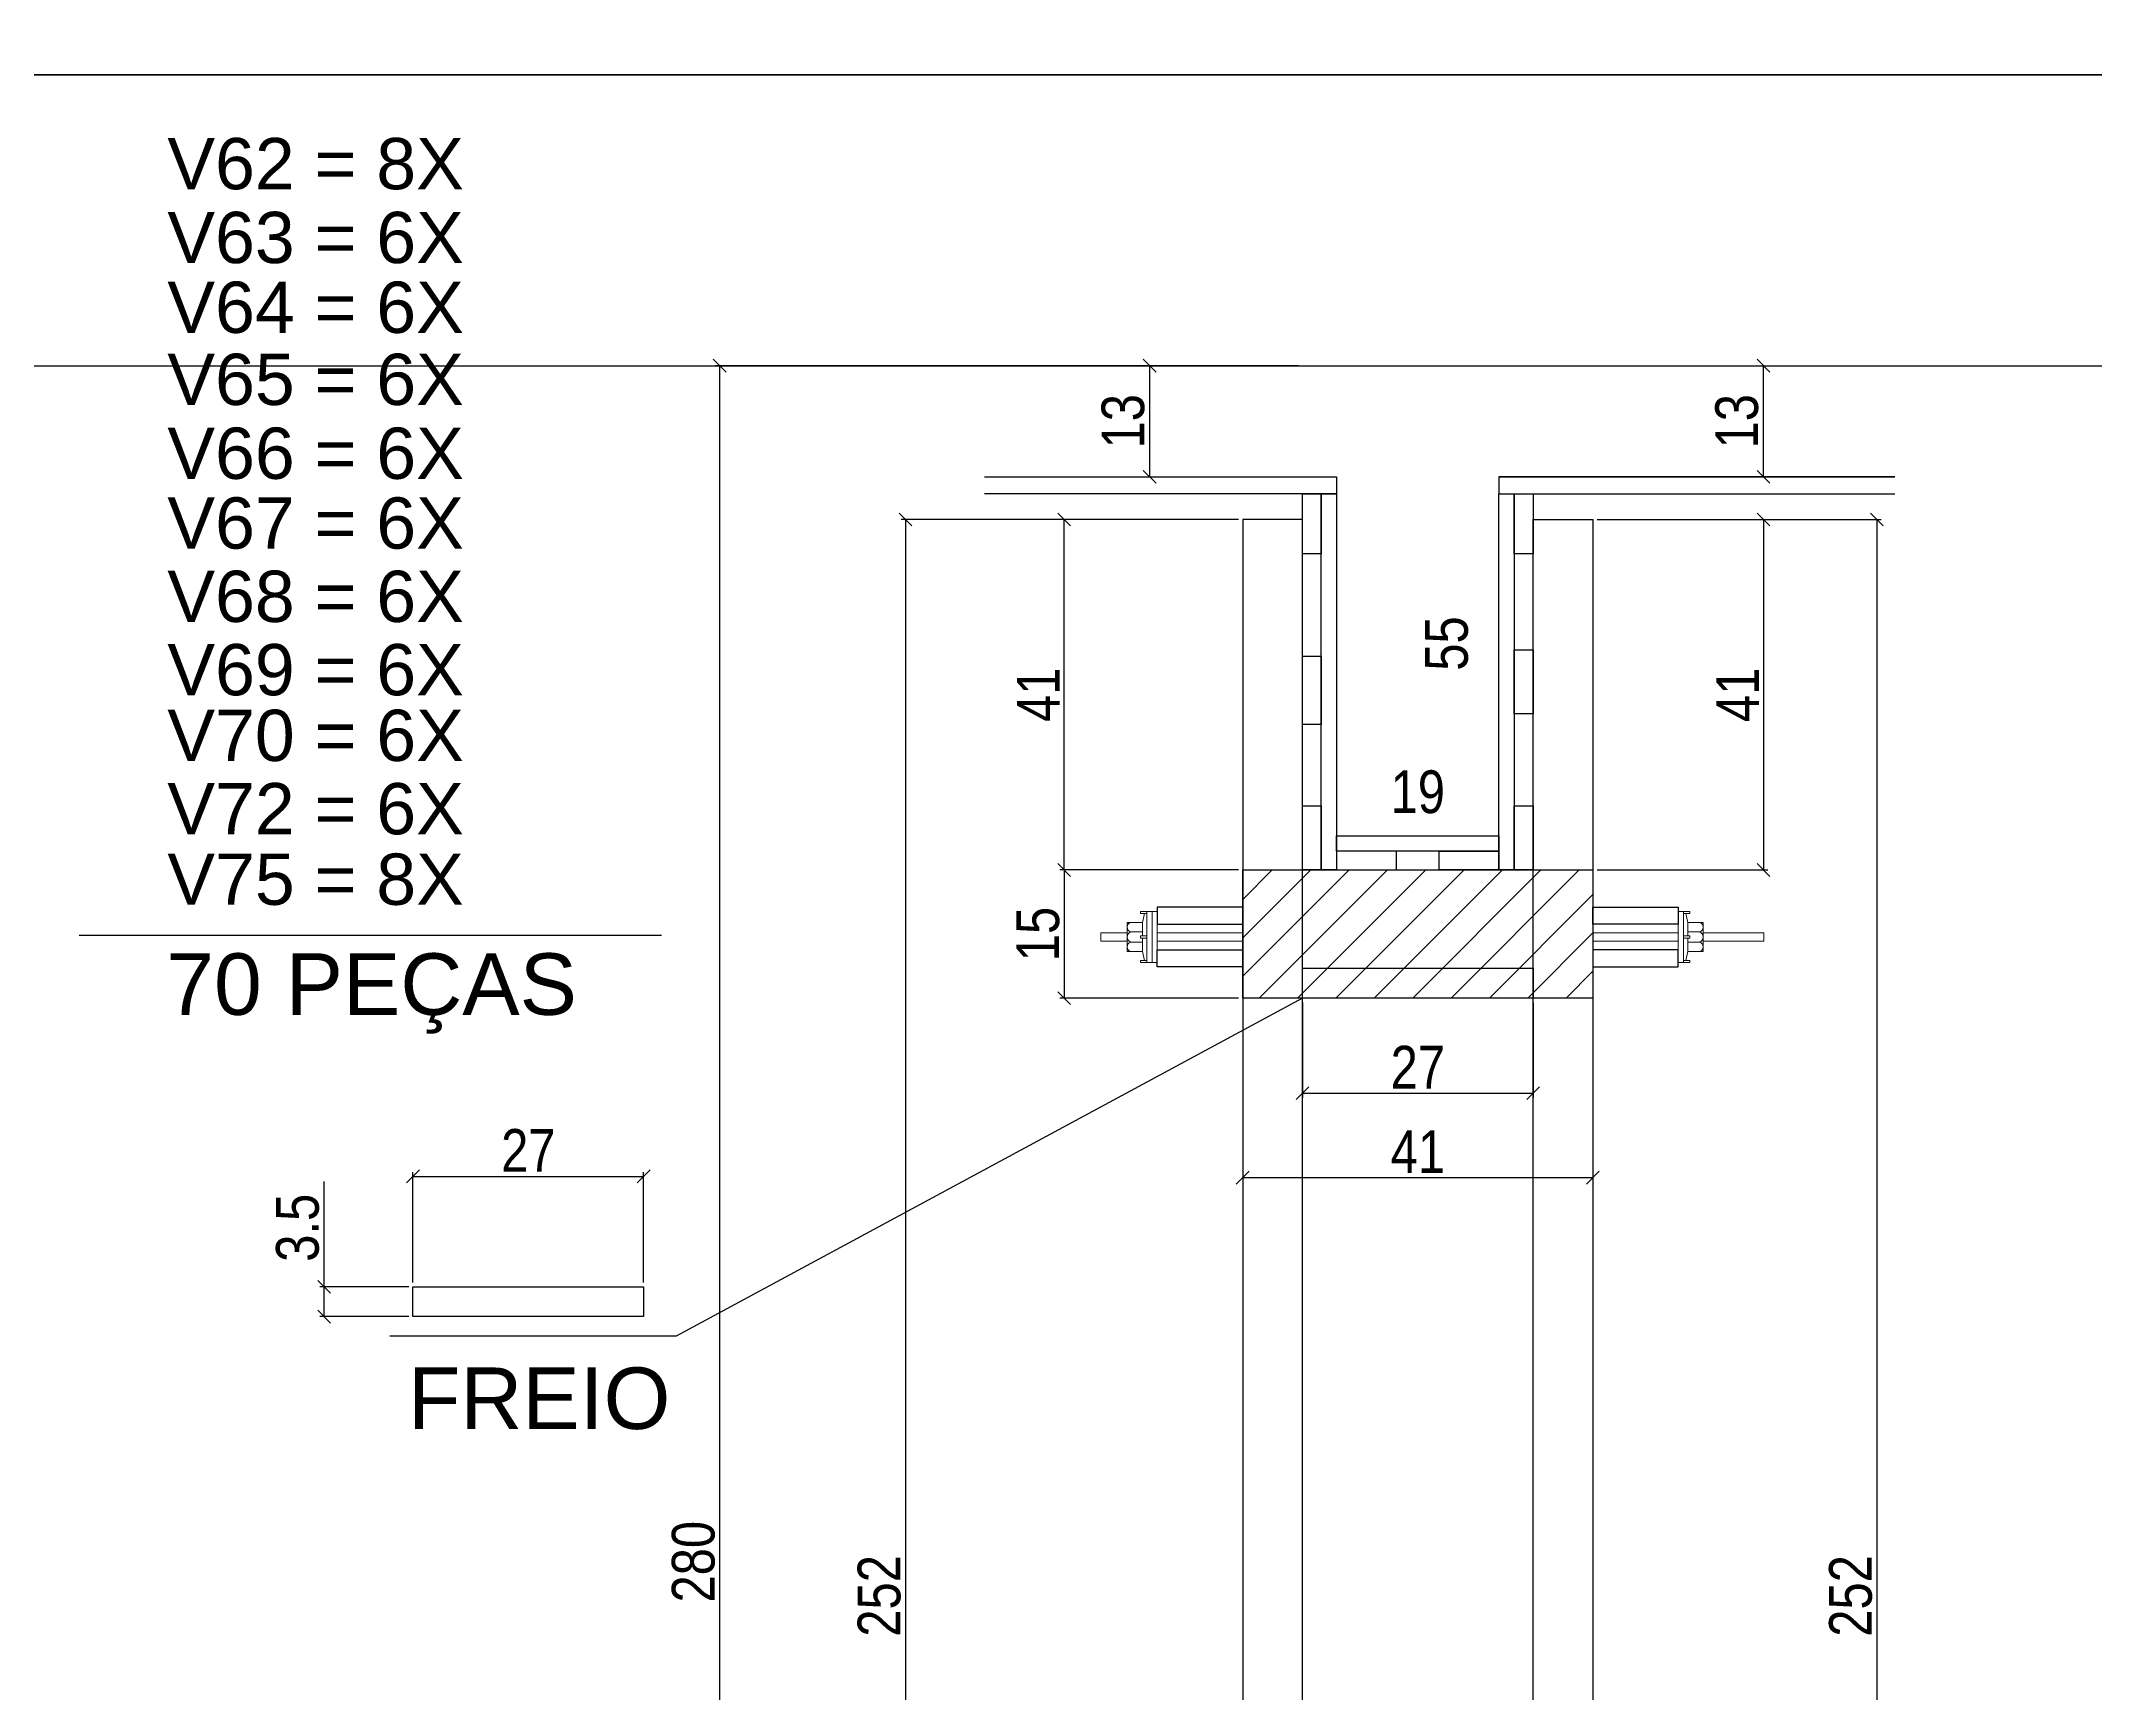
# Model space of a CAD drawing. Header units: millimetres. Extents: x 3247 to 10920, y 704 to 3817.
# Drawn here: x 4254.6 to 4735.5, y 1861.7 to 2248.5 of the extents above; entities that cross this region are included whole.
import ezdxf

# ---------------------------------------------------------------- set-up
doc = ezdxf.new("R2010")
doc.units = ezdxf.units.MM
for name, color, linetype in [('1', 1, 'Continuous'), ('COTA', 241, 'Continuous'), ('GARFOS OK', 3, 'Continuous'), ('Painéis', 200, 'Continuous'), ('Resinado', 41, 'Continuous'), ('SARR_3.5x7', 81, 'Continuous'), ('SARR_7x7', 40, 'Continuous'), ('TIRAS REESCORAMENTO', 252, 'Continuous'), ('VIGAS', 3, 'Continuous')]:
    doc.layers.add(name, color=color, linetype=linetype)
doc.layers.add('BARRA_ANCORAGEM', color=1, linetype='Continuous', lineweight=15)
doc.styles.add('COTA TECNICA 2X', font='techl___.ttf', dxfattribs={"height": 10})
doc.styles.add('R80-50', font='arial.ttf', dxfattribs={"height": 10})
doc.dimstyles.new('SECAO', dxfattribs={"dimscale": 0.333333, "dimtxt": 5, "dimasz": 9, "dimexe": 3, "dimexo": 3, "dimgap": 3, "dimtad": 1, "dimdec": 1, "dimlfac": 0.5, "dimzin": 12, "dimdsep": 46, "dimtxsty": 'COTA TECNICA 2X', "dimblk1": 'OBLIQUE', "dimblk2": 'OBLIQUE', "dimsah": 1, "dimcen": 0.9, "dimclrd": 4, "dimclre": 4, "dimclrt": 240, "dimadec": 1, "dimazin": 3, "dimtfac": 1, "dimtdec": 1, "dimtmove": 0, "dimatfit": 3, "dimfxl": 1, "dimtolj": 1, "dimtzin": 12, "dimarcsym": 0})

# ---------------------------------------------------------------- blocks, each defined once
blk = doc.blocks.new('_Oblique')
at = {"layer": '1', "color": 0, "lineweight": -2}
blk.add_line((-0.5, -0.5), (0.5, 0.5), dxfattribs=at)
blk = doc.blocks.new('*D348')
at = {"layer": 'COTA', "color": 4, "lineweight": -2, "transparency": 16777216}
for p, q in [((4534.97, 2136.46), (4456.01, 2136.46)), ((4457.01, 2136.46), (4457.01, 1632.46)), ((4534.97, 1632.46), (4456.01, 1632.46))]:
    blk.add_line(p, q, dxfattribs=at)
at = {"layer": 'Defpoints', "color": 0, "transparency": 16777216}
for p in [(4535.97, 2136.46), (4457.01, 1632.46), (4535.97, 1632.46)]:
    blk.add_point(p, dxfattribs=at)
at = {"layer": 'COTA', "color": 4, "lineweight": -2, "transparency": 16777216, "xscale": 3, "yscale": 3, "zscale": 3}
for p, rotation in [((4457.01, 2136.46), 90), ((4457.01, 1632.46), 270)]:
    blk.add_blockref('_Oblique', p, dxfattribs=dict(at, rotation=rotation))
at = {"layer": 'COTA', "color": 240, "transparency": 16777216, "insert": (4450.9, 1884.46), "char_height": 10, "attachment_point": 5, "rotation": 90, "style": 'COTA TECNICA 2X'}
blk.add_mtext('\\A1;252', dxfattribs=at)
blk = doc.blocks.new('*D354')
at = {"layer": 'COTA', "color": 4, "lineweight": -2, "transparency": 16777216}
for p, q in [((4618.97, 2136.44), (4658.91, 2136.44)), ((4657.91, 2136.44), (4657.91, 2054.41)), ((4618.97, 2054.41), (4658.91, 2054.41))]:
    blk.add_line(p, q, dxfattribs=at)
at = {"layer": 'Defpoints', "color": 0, "transparency": 16777216}
for p in [(4617.97, 2136.44), (4617.97, 2054.41), (4657.91, 2054.41)]:
    blk.add_point(p, dxfattribs=at)
at = {"layer": 'COTA', "color": 4, "lineweight": -2, "transparency": 16777216, "xscale": 3, "yscale": 3, "zscale": 3}
for p, rotation in [((4657.91, 2136.44), 90), ((4657.91, 2054.41), 270)]:
    blk.add_blockref('_Oblique', p, dxfattribs=dict(at, rotation=rotation))
at = {"layer": 'COTA', "color": 240, "transparency": 16777216, "insert": (4651.83, 2095.42), "char_height": 10, "attachment_point": 5, "rotation": 90, "style": 'COTA TECNICA 2X'}
blk.add_mtext('\\A1;41', dxfattribs=at)
blk = doc.blocks.new('*D355')
at = {"layer": 'COTA', "color": 4, "lineweight": -2, "transparency": 16777216}
for p, q in [((4548.97, 2172.46), (4412.51, 2172.46)), ((4413.51, 2172.46), (4413.51, 1612.46)), ((4534.97, 1612.46), (4412.51, 1612.46))]:
    blk.add_line(p, q, dxfattribs=at)
at = {"layer": 'Defpoints', "color": 0, "transparency": 16777216}
for p in [(4549.97, 2172.46), (4413.51, 1612.46), (4535.97, 1612.46)]:
    blk.add_point(p, dxfattribs=at)
at = {"layer": 'COTA', "color": 4, "lineweight": -2, "transparency": 16777216, "xscale": 3, "yscale": 3, "zscale": 3}
for p, rotation in [((4413.51, 2172.46), 90), ((4413.51, 1612.46), 270)]:
    blk.add_blockref('_Oblique', p, dxfattribs=dict(at, rotation=rotation))
at = {"layer": 'COTA', "color": 240, "transparency": 16777216, "insert": (4407.39, 1892.46), "char_height": 10, "attachment_point": 5, "rotation": 90, "style": 'COTA TECNICA 2X'}
blk.add_mtext('\\A1;280', dxfattribs=at)
blk = doc.blocks.new('*D357')
at = {"layer": 'Defpoints', "color": 0, "transparency": 16777216}
for p in [(4583.01, 2172.46), (4589.86, 2172.46), (4583.01, 2062.41)]:
    blk.add_point(p, dxfattribs=at)
at = {"layer": 'COTA', "color": 240, "transparency": 16777216, "insert": (4583.75, 2107.43), "char_height": 10, "attachment_point": 5, "rotation": 90, "style": 'COTA TECNICA 2X'}
blk.add_mtext('\\A1;55', dxfattribs=at)
blk = doc.blocks.new('*D358')
at = {"layer": 'Defpoints', "color": 0, "transparency": 16777216}
for p in [(4557.97, 2066.56), (4595.97, 2066.56), (4595.97, 2066.56)]:
    blk.add_point(p, dxfattribs=at)
at = {"layer": 'COTA', "color": 240, "transparency": 16777216, "insert": (4576.97, 2072.65), "char_height": 10, "attachment_point": 5, "style": 'COTA TECNICA 2X'}
blk.add_mtext('\\A1;19', dxfattribs=at)
blk = doc.blocks.new('*D360')
at = {"layer": 'COTA', "color": 4, "lineweight": -2, "transparency": 16777216}
for p, q in [((4645.57, 2172.46), (4658.91, 2172.46)), ((4657.91, 2146.46), (4657.91, 2172.46)), ((4645.57, 2146.46), (4658.91, 2146.46))]:
    blk.add_line(p, q, dxfattribs=at)
at = {"layer": 'Defpoints', "color": 0, "transparency": 16777216}
for p in [(4644.57, 2172.46), (4657.91, 2172.46), (4644.57, 2146.46)]:
    blk.add_point(p, dxfattribs=at)
at = {"layer": 'COTA', "color": 4, "lineweight": -2, "transparency": 16777216, "xscale": 3, "yscale": 3, "zscale": 3}
for p, rotation in [((4657.91, 2172.46), 90), ((4657.91, 2146.46), 270)]:
    blk.add_blockref('_Oblique', p, dxfattribs=dict(at, rotation=rotation))
at = {"layer": 'COTA', "color": 240, "transparency": 16777216, "insert": (4651.69, 2159.46), "char_height": 10, "attachment_point": 5, "rotation": 90, "style": 'COTA TECNICA 2X'}
blk.add_mtext('\\A1;13', dxfattribs=at)
blk = doc.blocks.new('*D361')
at = {"layer": 'COTA', "color": 4, "lineweight": -2, "transparency": 16777216}
for p, q in [((4619.97, 2136.44), (4685.45, 2136.44)), ((4684.45, 2136.44), (4684.45, 1632.46)), ((4619.97, 1632.46), (4685.45, 1632.46))]:
    blk.add_line(p, q, dxfattribs=at)
at = {"layer": 'Defpoints', "color": 0, "transparency": 16777216}
for p in [(4618.97, 2136.44), (4618.97, 1632.46), (4684.45, 1632.46)]:
    blk.add_point(p, dxfattribs=at)
at = {"layer": 'COTA', "color": 4, "lineweight": -2, "transparency": 16777216, "xscale": 3, "yscale": 3, "zscale": 3}
for p, rotation in [((4684.45, 2136.44), 90), ((4684.45, 1632.46), 270)]:
    blk.add_blockref('_Oblique', p, dxfattribs=dict(at, rotation=rotation))
at = {"layer": 'COTA', "color": 240, "transparency": 16777216, "insert": (4678.34, 1884.45), "char_height": 10, "attachment_point": 5, "rotation": 90, "style": 'COTA TECNICA 2X'}
blk.add_mtext('\\A1;252', dxfattribs=at)
blk = doc.blocks.new('*D363')
at = {"layer": 'COTA', "color": 4, "lineweight": -2, "transparency": 16777216}
for p, q in [((4514.2, 2146.46), (4514.2, 2172.46)), ((4515.2, 2172.46), (4515.2, 2172.46)), ((4515.2, 2146.46), (4515.2, 2146.46))]:
    blk.add_line(p, q, dxfattribs=at)
at = {"layer": 'Defpoints', "color": 0, "transparency": 16777216}
for p in [(4514.2, 2172.46), (4514.2, 2172.46), (4514.2, 2146.46)]:
    blk.add_point(p, dxfattribs=at)
at = {"layer": 'COTA', "color": 4, "lineweight": -2, "transparency": 16777216, "xscale": 3, "yscale": 3, "zscale": 3}
for p, rotation in [((4514.2, 2172.46), 90), ((4514.2, 2146.46), 270)]:
    blk.add_blockref('_Oblique', p, dxfattribs=dict(at, rotation=rotation))
at = {"layer": 'COTA', "color": 240, "transparency": 16777216, "insert": (4507.99, 2159.46), "char_height": 10, "attachment_point": 5, "rotation": 90, "style": 'COTA TECNICA 2X'}
blk.add_mtext('\\A1;13', dxfattribs=at)
blk = doc.blocks.new('A$C51C4441F')
at = {"layer": 'BARRA_ANCORAGEM'}
for p, q in [((-2.25, 3.4), (-1.79, 5.5)), ((-2.25, 3.4), (-5.81, 3.39)), ((-5.81, 3.39), (-5.81, -3.39)), ((-2.25, 1.2), (-5.02, 1.2)), ((-2.25, 3.4), (-2.25, 3.4)), ((-2.25, 3.4), (-2.25, 0.25)), ((-2.25, -3.4), (-5.81, -3.39)), ((-2.25, -1.2), (-5.02, -1.2)), ((-2.25, -0.25), (-2.25, -3.4)), ((-2.25, -3.4), (-1.79, -5.5))]:
    blk.add_line(p, q, dxfattribs=at)
for points in [[(-2.7, 6), (-1.2, 6), (-1.2, 5.5), (-2.7, 5.5)], [(-1.2, -6), (0, -6), (0, 6), (-1.2, 6)], [(-2.7, 0.25), (-1.2, 0.25), (-1.2, -0.25), (-2.7, -0.25)], [(-2.7, -6), (-1.2, -6), (-1.2, -5.5), (-2.7, -5.5)]]:
    blk.add_lwpolyline(points, close=True, dxfattribs=at)
for centre, radius, start, end in [((-4.66, 2.3), 1.15, 107.7845, 252.2718), ((-4.52, 0), 1.3, 112.648, 247.4083), ((-4.66, -2.3), 1.15, 107.7845, 252.2718)]:
    blk.add_arc(centre, radius, start, end, dxfattribs=at)
blk = doc.blocks.new('*D315')
at = {"layer": 'COTA', "color": 4, "lineweight": -2, "transparency": 16777216}
for p, q in [((4320.94, 1956.83), (4320.94, 1981.44)), ((4340.72, 1956.83), (4319.94, 1956.83)), ((4320.94, 1949.83), (4320.94, 1956.83)), ((4340.72, 1949.83), (4319.94, 1949.83))]:
    blk.add_line(p, q, dxfattribs=at)
at = {"layer": 'Defpoints', "color": 0, "transparency": 16777216}
for p in [(4320.94, 1956.83), (4341.72, 1956.83), (4341.72, 1949.83)]:
    blk.add_point(p, dxfattribs=at)
at = {"layer": 'COTA', "color": 4, "lineweight": -2, "transparency": 16777216, "xscale": 3, "yscale": 3, "zscale": 3}
for p, rotation in [((4320.94, 1956.83), 90), ((4320.94, 1949.83), 270)]:
    blk.add_blockref('_Oblique', p, dxfattribs=dict(at, rotation=rotation))
at = {"layer": 'COTA', "color": 240, "transparency": 16777216, "insert": (4314.72, 1970.64), "char_height": 10, "attachment_point": 5, "rotation": 90, "style": 'COTA TECNICA 2X'}
blk.add_mtext('\\A1;3.5', dxfattribs=at)
blk = doc.blocks.new('*D474')
at = {"layer": 'COTA', "color": 4, "lineweight": -2, "transparency": 16777216}
for p, q in [((4341.72, 1957.83), (4341.72, 1983.67)), ((4341.72, 1982.67), (4395.72, 1982.67)), ((4395.72, 1957.83), (4395.72, 1983.67))]:
    blk.add_line(p, q, dxfattribs=at)
at = {"layer": 'Defpoints', "color": 0, "transparency": 16777216}
for p in [(4395.72, 1982.67), (4341.72, 1956.83), (4395.72, 1956.83)]:
    blk.add_point(p, dxfattribs=at)
at = {"layer": 'COTA', "color": 4, "lineweight": -2, "transparency": 16777216, "xscale": 3, "yscale": 3, "zscale": 3, "rotation": 180}
blk.add_blockref('_Oblique', (4341.72, 1982.67), dxfattribs=at)
at = {"layer": 'COTA', "color": 4, "lineweight": -2, "transparency": 16777216, "xscale": 3, "yscale": 3, "zscale": 3}
blk.add_blockref('_Oblique', (4395.72, 1982.67), dxfattribs=at)
at = {"layer": 'COTA', "color": 240, "transparency": 16777216, "insert": (4368.72, 1988.74), "char_height": 10, "attachment_point": 5, "style": 'COTA TECNICA 2X'}
blk.add_mtext('\\A1;27', dxfattribs=at)
blk = doc.blocks.new('*D316')
at = {"layer": 'COTA', "color": 4, "lineweight": -2, "transparency": 16777216}
for p, q in [((4534.97, 2136.46), (4493.17, 2136.46)), ((4494.17, 2054.41), (4494.17, 2136.46)), ((4534.97, 2054.41), (4493.17, 2054.41))]:
    blk.add_line(p, q, dxfattribs=at)
at = {"layer": 'Defpoints', "color": 0, "transparency": 16777216}
for p in [(4494.17, 2136.46), (4535.97, 2136.46), (4535.97, 2054.41)]:
    blk.add_point(p, dxfattribs=at)
at = {"layer": 'COTA', "color": 4, "lineweight": -2, "transparency": 16777216, "xscale": 3, "yscale": 3, "zscale": 3}
for p, rotation in [((4494.17, 2136.46), 90), ((4494.17, 2054.41), 270)]:
    blk.add_blockref('_Oblique', p, dxfattribs=dict(at, rotation=rotation))
at = {"layer": 'COTA', "color": 240, "transparency": 16777216, "insert": (4488.1, 2095.43), "char_height": 10, "attachment_point": 5, "rotation": 90, "style": 'COTA TECNICA 2X'}
blk.add_mtext('\\A1;41', dxfattribs=at)
blk = doc.blocks.new('*D317')
at = {"layer": 'COTA', "color": 4, "lineweight": -2, "transparency": 16777216}
for p, q in [((4534.97, 2054.41), (4493.17, 2054.41)), ((4494.17, 2054.41), (4494.17, 2024.41)), ((4534.97, 2024.41), (4493.17, 2024.41))]:
    blk.add_line(p, q, dxfattribs=at)
at = {"layer": 'Defpoints', "color": 0, "transparency": 16777216}
for p in [(4535.97, 2054.41), (4494.17, 2024.41), (4535.97, 2024.41)]:
    blk.add_point(p, dxfattribs=at)
at = {"layer": 'COTA', "color": 4, "lineweight": -2, "transparency": 16777216, "xscale": 3, "yscale": 3, "zscale": 3}
for p, rotation in [((4494.17, 2054.41), 90), ((4494.17, 2024.41), 270)]:
    blk.add_blockref('_Oblique', p, dxfattribs=dict(at, rotation=rotation))
at = {"layer": 'COTA', "color": 240, "transparency": 16777216, "insert": (4488.07, 2039.41), "char_height": 10, "attachment_point": 5, "rotation": 90, "style": 'COTA TECNICA 2X'}
blk.add_mtext('\\A1;15', dxfattribs=at)
blk = doc.blocks.new('*D318')
at = {"layer": 'COTA', "color": 4, "lineweight": -2, "transparency": 16777216}
for p, q in [((4549.97, 2023.41), (4549.97, 2001.17)), ((4603.97, 2023.41), (4603.97, 2001.17)), ((4549.97, 2002.17), (4603.97, 2002.17))]:
    blk.add_line(p, q, dxfattribs=at)
at = {"layer": 'Defpoints', "color": 0, "transparency": 16777216}
for p in [(4549.97, 2024.41), (4603.97, 2024.41), (4603.97, 2002.17)]:
    blk.add_point(p, dxfattribs=at)
at = {"layer": 'COTA', "color": 4, "lineweight": -2, "transparency": 16777216, "xscale": 3, "yscale": 3, "zscale": 3, "rotation": 180}
blk.add_blockref('_Oblique', (4549.97, 2002.17), dxfattribs=at)
at = {"layer": 'COTA', "color": 4, "lineweight": -2, "transparency": 16777216, "xscale": 3, "yscale": 3, "zscale": 3}
blk.add_blockref('_Oblique', (4603.97, 2002.17), dxfattribs=at)
at = {"layer": 'COTA', "color": 240, "transparency": 16777216, "insert": (4576.97, 2008.24), "char_height": 10, "attachment_point": 5, "style": 'COTA TECNICA 2X'}
blk.add_mtext('\\A1;27', dxfattribs=at)
blk = doc.blocks.new('*D319')
at = {"layer": 'COTA', "color": 4, "lineweight": -2, "transparency": 16777216}
for p, q in [((4535.97, 2023.41), (4535.97, 1981.38)), ((4617.97, 2023.41), (4617.97, 1981.38)), ((4535.97, 1982.38), (4617.97, 1982.38))]:
    blk.add_line(p, q, dxfattribs=at)
at = {"layer": 'Defpoints', "color": 0, "transparency": 16777216}
for p in [(4535.97, 2024.41), (4617.97, 2024.41), (4617.97, 1982.38)]:
    blk.add_point(p, dxfattribs=at)
at = {"layer": 'COTA', "color": 4, "lineweight": -2, "transparency": 16777216, "xscale": 3, "yscale": 3, "zscale": 3, "rotation": 180}
blk.add_blockref('_Oblique', (4535.97, 1982.38), dxfattribs=at)
at = {"layer": 'COTA', "color": 4, "lineweight": -2, "transparency": 16777216, "xscale": 3, "yscale": 3, "zscale": 3}
blk.add_blockref('_Oblique', (4617.97, 1982.38), dxfattribs=at)
at = {"layer": 'COTA', "color": 240, "transparency": 16777216, "insert": (4576.97, 1988.45), "char_height": 10, "attachment_point": 5, "style": 'COTA TECNICA 2X'}
blk.add_mtext('\\A1;41', dxfattribs=at)

msp = doc.modelspace()

# ---------------------------------------------------------------- hatches: boundary and pattern name
at = {"layer": 'COTA'}
h = msp.add_hatch(dxfattribs=at)
h.set_pattern_fill('ANSI31', color=256, scale=2, style=0)
h.set_pattern_definition([(45, (-20078.9765, -211242.658), (-4.49012806, 4.49012806), [])])
h.paths.add_polyline_path([(4617.97, 2024.41), (4617.97, 2054.41), (4535.97, 2054.41), (4535.97, 2024.41)])

# ---------------------------------------------------------------- linework, layer by layer
at = {"layer": 'BARRA_ANCORAGEM'}
for points in [[(4514.77, 2044.71), (4515.97, 2044.71), (4515.97, 2032.71), (4514.77, 2032.71)], [(4639.17, 2044.71), (4637.97, 2044.71), (4637.97, 2032.71), (4639.17, 2032.71)], [(4502.77, 2037.71), (4508.96, 2037.71), (4508.96, 2039.71), (4502.77, 2039.71)], [(4515.97, 2037.71), (4535.97, 2037.71), (4535.97, 2039.71), (4515.97, 2039.71)], [(4637.97, 2037.71), (4617.97, 2037.71), (4617.97, 2039.71), (4637.97, 2039.71)], [(4643.79, 2037.71), (4657.97, 2037.71), (4657.97, 2039.71), (4643.79, 2039.71)]]:
    msp.add_lwpolyline(points, close=True, dxfattribs=at)
at = {"layer": 'COTA', "color": 1}
msp.add_line((3246.75, 2172.46), (6743.22, 2172.46), dxfattribs=at)
at = {"layer": 'GARFOS OK', "color": 3}
for p, q in [((4549.97, 2024.41), (4403.33, 1945.3)), ((4403.33, 1945.3), (4336.31, 1945.3))]:
    msp.add_line(p, q, dxfattribs=at)
at = {"layer": 'Painéis'}
msp.add_lwpolyline([(4617.97, 2024.41), (4535.97, 2024.41), (4535.97, 2054.41), (4617.97, 2054.41)], close=True, dxfattribs=at)
at = {"layer": 'Resinado'}
msp.add_line((4595.97, 2146.46), (4688.64, 2146.46), dxfattribs=at)
at = {"layer": 'SARR_3.5x7', "linetype": 'Continuous'}
msp.add_lwpolyline([(4341.72, 1956.83), (4395.72, 1956.83), (4395.72, 1949.83), (4341.72, 1949.83)], close=True, dxfattribs=at)
at = {"layer": 'SARR_7x7', "linetype": 'Continuous'}
for points in [[(4535.97, 1632.46), (4549.97, 1632.46), (4549.97, 2136.46), (4535.97, 2136.46)], [(4617.97, 1632.46), (4603.97, 1632.46), (4603.97, 2136.44), (4617.97, 2136.44)], [(4549.97, 2031.41), (4603.97, 2031.41), (4603.97, 2024.41), (4549.97, 2024.41)]]:
    msp.add_lwpolyline(points, close=True, dxfattribs=at)
at = {"layer": 'TIRAS REESCORAMENTO', "linetype": 'ByBlock'}
for p, q in [((4475.49, 2172.46), (4689.12, 2172.46)), ((4595.97, 2142.46), (4688.64, 2142.46))]:
    msp.add_line(p, q, dxfattribs=at)
for points in [[(4475.49, 2146.46), (4557.97, 2146.46), (4557.97, 2142.46), (4475.49, 2142.46)], [(4688.64, 2146.46), (4595.97, 2146.46), (4595.97, 2142.46), (4688.64, 2142.46)], [(4557.97, 2054.41), (4554.37, 2054.41), (4554.37, 2142.46), (4557.97, 2142.46), (4557.97, 2054.41)], [(4599.57, 2054.41), (4595.97, 2054.41), (4595.97, 2142.46), (4599.57, 2142.46), (4599.57, 2054.41)]]:
    msp.add_lwpolyline(points, dxfattribs=at)
for points in [[(4549.97, 2142.46), (4554.37, 2142.46), (4554.37, 2128.46), (4549.97, 2128.46)], [(4599.57, 2142.46), (4603.97, 2142.46), (4603.97, 2128.46), (4599.57, 2128.46)], [(4549.97, 2104.43), (4554.37, 2104.43), (4554.37, 2088.43), (4549.97, 2088.43)], [(4599.57, 2105.93), (4603.97, 2105.93), (4603.97, 2090.93), (4599.57, 2090.93)], [(4549.97, 2069.41), (4554.37, 2069.41), (4554.37, 2054.41), (4549.97, 2054.41)], [(4599.57, 2069.41), (4603.97, 2069.41), (4603.97, 2054.41), (4599.57, 2054.41)], [(4595.97, 2058.81), (4557.97, 2058.81), (4557.97, 2062.41), (4595.97, 2062.41)], [(4571.97, 2054.41), (4571.97, 2058.81), (4557.97, 2058.81), (4557.97, 2054.41)], [(4581.94, 2054.41), (4581.94, 2058.81), (4595.97, 2058.81), (4595.97, 2054.41)], [(4515.97, 2041.71), (4535.97, 2041.71), (4535.97, 2045.71), (4515.97, 2045.71)], [(4637.97, 2041.71), (4617.97, 2041.71), (4617.97, 2045.71), (4637.97, 2045.71)], [(4515.97, 2035.71), (4535.97, 2035.71), (4535.97, 2031.71), (4515.97, 2031.71)], [(4637.97, 2035.71), (4617.97, 2035.71), (4617.97, 2031.71), (4637.97, 2031.71)]]:
    msp.add_lwpolyline(points, close=True, dxfattribs=at)
at = {"layer": 'VIGAS', "color": 7}
msp.add_line((4263.54, 2039.12), (4399.92, 2039.12), dxfattribs=at)
at = {"layer": 'VIGAS'}
for points in [[(4745.24, 2240.54), (4245.74, 2240.54), (4245.74, 3008.97), (4745.24, 3008.97)], [(4745.24, 1472.11), (4245.74, 1472.11), (4245.74, 2240.54), (4745.24, 2240.54)]]:
    msp.add_lwpolyline(points, close=True, dxfattribs=at)

# ---------------------------------------------------------------- block references
at = {"layer": 'BARRA_ANCORAGEM', "xscale": -1, "rotation": 180}
msp.add_blockref('A$C51C4441F', (4514.77, 2038.71), dxfattribs=at)
at = {"layer": 'BARRA_ANCORAGEM', "xscale": -1}
msp.add_blockref('A$C51C4441F', (4637.97, 2038.71), dxfattribs=at)

# ---------------------------------------------------------------- texts
at = {"layer": 'VIGAS', "color": 7, "style": 'R80-50'}
for s, p in [('V62 = 8X', (4284.2, 2213.78)), ('V63 = 6X', (4284.2, 2196.49)), ('V64 = 6X', (4284.2, 2180.15)), ('V65 = 6X', (4284.2, 2163.27)), ('V66 = 6X', (4284.2, 2145.98)), ('V67 = 6X', (4284.2, 2129.64)), ('V68 = 6X', (4284.2, 2112.47)), ('V69 = 6X', (4284.2, 2095.31)), ('V70 = 6X', (4284.2, 2079.92)), ('V72 = 6X', (4284.2, 2062.76)), ('V75 = 8X', (4284.2, 2046.25))]:
    msp.add_text(s, height=12, dxfattribs=at).set_placement(p)
at = {"layer": 'VIGAS', "color": 7, "char_height": 14.4, "attachment_point": 1, "style": 'R80-50'}
for s, insert in [('70 PEÇAS', (4283.95, 2034.89)), ('FREIO', (4340.53, 1937.93))]:
    msp.add_mtext_dynamic_manual_height_columns(s, width=162.221, gutter_width=50, heights=[0], dxfattribs=dict(at, insert=insert))

# ---------------------------------------------------------------- dimensions: what is measured, and where the dimension line sits
at = {"layer": 'COTA', "color": 3}
for base, p1, p2, picture, middle in [((4413.51, 1612.46), (4549.97, 2172.46), (4535.97, 1612.46), '*D355', (4407.39, 1892.46)), ((4514.2, 2172.46), (4514.2, 2146.46), (4514.2, 2172.46), '*D363', (4507.99, 2159.46)), ((4657.91, 2172.46), (4644.57, 2146.46), (4644.57, 2172.46), '*D360', (4651.69, 2159.46)), ((4457.01, 1632.46), (4535.97, 2136.46), (4535.97, 1632.46), '*D348', (4450.9, 1884.46)), ((4494.17, 2136.46), (4535.97, 2054.41), (4535.97, 2136.46), '*D316', (4488.1, 2095.43)), ((4657.91, 2054.41), (4617.97, 2136.44), (4617.97, 2054.41), '*D354', (4651.83, 2095.42)), ((4684.45, 1632.46), (4618.97, 2136.44), (4618.97, 1632.46), '*D361', (4678.34, 1884.45)), ((4494.17, 2024.41), (4535.97, 2054.41), (4535.97, 2024.41), '*D317', (4488.07, 2039.41)), ((4320.94, 1956.83), (4341.72, 1949.83), (4341.72, 1956.83), '*D315', (4314.72, 1970.64))]:
    dim = msp.add_linear_dim(base=base, p1=p1, p2=p2, angle=90, dimstyle='SECAO', dxfattribs=at)
    dim.commit()
    dim.dimension.update_dxf_attribs({"geometry": picture, "text_midpoint": middle})
dim = msp.add_linear_dim(base=(4589.86, 2172.46), p1=(4583.01, 2062.41), p2=(4583.01, 2172.46), angle=90, dimstyle='SECAO', override={"dimse1": 1, "dimse2": 1, "dimsd1": 1, "dimsd2": 1}, dxfattribs=at)
dim.commit()
dim.dimension.update_dxf_attribs({"geometry": '*D357', "text_midpoint": (4589.86, 2107.43), "dimtype": 160})
dim = msp.add_linear_dim(base=(4595.97, 2066.56), p1=(4557.97, 2066.56), p2=(4595.97, 2066.56), dimstyle='SECAO', override={"dimse1": 1, "dimse2": 1, "dimsd1": 1, "dimsd2": 1}, dxfattribs=at)
dim.commit()
dim.dimension.update_dxf_attribs({"geometry": '*D358', "text_midpoint": (4576.97, 2072.65)})
for base, p1, p2, picture, middle in [((4617.97, 1982.38), (4535.97, 2024.41), (4617.97, 2024.41), '*D319', (4576.97, 1988.45)), ((4603.97, 2002.17), (4549.97, 2024.41), (4603.97, 2024.41), '*D318', (4576.97, 2008.24)), ((4395.72, 1982.67), (4341.72, 1956.83), (4395.72, 1956.83), '*D474', (4368.72, 1988.74))]:
    dim = msp.add_linear_dim(base=base, p1=p1, p2=p2, dimstyle='SECAO', dxfattribs=at)
    dim.commit()
    dim.dimension.update_dxf_attribs({"geometry": picture, "text_midpoint": middle})

doc.saveas('drawing.dxf')
